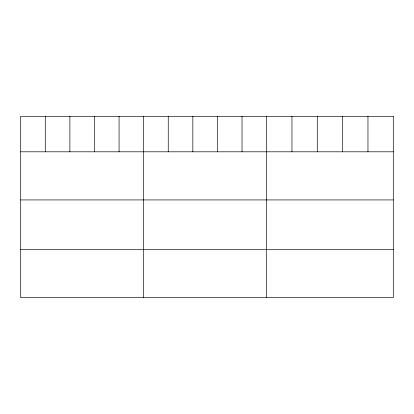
<?xml version="1.0" encoding="UTF-8"?>
<svg xmlns="http://www.w3.org/2000/svg" width="414" height="414" viewBox="0 0 414 414"><rect width="100%" height="100%" fill="white"/><g stroke="black" fill="none" stroke-linecap="round" stroke-linejoin="round"><path stroke-width="0.62" d="M20.7 151.803L393.3 151.803M20.7 199.926L393.3 199.926M20.7 249.502L393.3 249.502M367.963 116.375L367.963 151.803M342.626 116.375L342.626 151.803M317.29 116.375L317.29 151.803M291.953 116.375L291.953 151.803M266.616 116.375L266.616 297.625M242.024 116.375L242.024 151.803M217.433 116.375L217.433 151.803M192.841 116.375L192.841 151.803M168.25 116.375L168.25 151.803M143.658 116.375L143.658 297.625M119.066 116.375L119.066 151.803M94.475 116.375L94.475 151.803M69.883 116.375L69.883 151.803M45.292 116.375L45.292 151.803M393.3 116.375L20.7 116.375L20.7 297.625L393.3 297.625L393.3 116.375"/></g></svg>
